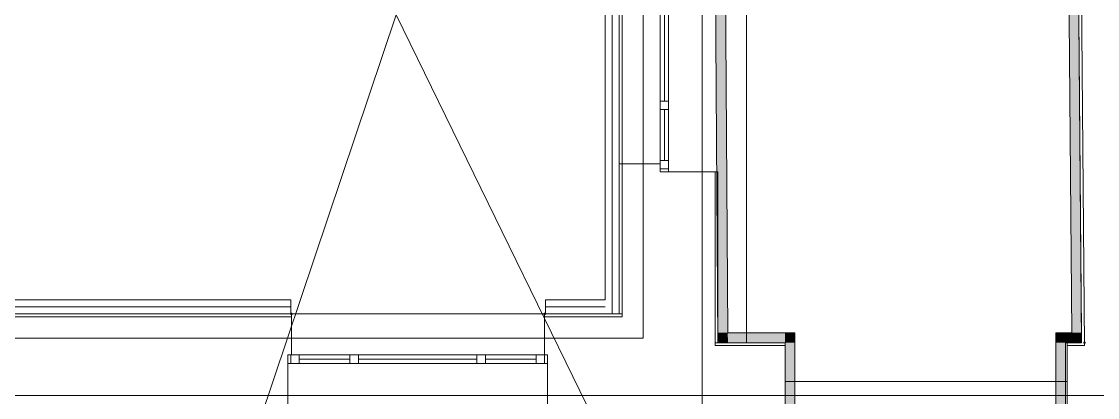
# Model space of a CAD drawing. Header units: millimetres. Extents: x 0 to 1189, y 0 to 841.
# Drawn here: x 713.9 to 790.2, y 490.2 to 516.8 of the extents above; entities that cross this region are included whole.
import ezdxf

# ---------------------------------------------------------------- set-up
doc = ezdxf.new("R2010")
doc.units = ezdxf.units.MM

msp = doc.modelspace()

# ---------------------------------------------------------------- hatches: boundary and pattern name
at = {"true_color": 0xf1d696}
h = msp.add_hatch(color=41, dxfattribs=at)
h.dxf.hatch_style = 2
h.paths.add_polyline_path([(787.032202, 653.312769), (787.732203, 653.303769), (789.066206, 494.803527), (788.366204, 494.803527)])
h = msp.add_hatch(color=41, dxfattribs=at)
h.dxf.hatch_style = 2
h.paths.add_polyline_path([(763.801167, 522.90757), (763.991167, 494.803527), (763.291166, 494.803527), (763.100166, 522.90757)])
h = msp.add_hatch(color=7)
h.dxf.hatch_style = 2
h.paths.add_polyline_path([(733.14912, 496.144529), (733.122683, 496.208091), (733.05912, 496.234529), (732.995557, 496.208091), (732.96912, 496.144529), (732.96912, 496.134529), (732.995557, 496.070966), (733.05912, 496.044529), (733.122683, 496.070966), (733.14912, 496.134529)])
h = msp.add_hatch(color=7)
h.dxf.hatch_style = 2
h.paths.add_polyline_path([(751.099148, 496.144529), (751.07271, 496.208091), (751.009147, 496.234529), (750.945585, 496.208091), (750.919147, 496.144529), (750.919147, 496.134529), (750.945585, 496.070966), (751.009147, 496.044529), (751.07271, 496.070966), (751.099148, 496.134529)])
h = msp.add_hatch(color=41, dxfattribs=at)
h.dxf.hatch_style = 2
h.paths.add_polyline_path([(763.991167, 494.803527), (763.300166, 494.108526), (763.291166, 494.803527)])
h = msp.add_hatch(color=41, dxfattribs=at)
h.dxf.hatch_style = 2
h.paths.add_polyline_path([(763.991167, 494.803527), (763.996167, 494.103526), (763.296166, 494.103526)])
h = msp.add_hatch(color=41, dxfattribs=at)
h.dxf.hatch_style = 2
h.paths.add_polyline_path([(768.052173, 494.803527), (768.052173, 494.103526), (763.996167, 494.103526), (763.991167, 494.803527)])
h = msp.add_hatch(color=41, dxfattribs=at)
h.dxf.hatch_style = 2
h.paths.add_polyline_path([(768.052173, 494.103526), (768.752174, 494.803527), (768.752174, 494.103526)])
h = msp.add_hatch(color=41, dxfattribs=at)
h.dxf.hatch_style = 2
h.paths.add_polyline_path([(768.052173, 494.803527), (768.752174, 494.803527), (768.052173, 494.103526)])
h = msp.add_hatch(color=41, dxfattribs=at)
h.dxf.hatch_style = 2
h.paths.add_polyline_path([(787.238203, 494.803527), (787.938204, 494.803527), (787.938204, 494.103526)])
h = msp.add_hatch(color=41, dxfattribs=at)
h.dxf.hatch_style = 2
h.paths.add_polyline_path([(787.238203, 494.103526), (787.238203, 494.803527), (787.938204, 494.103526)])
h = msp.add_hatch(color=41, dxfattribs=at)
h.dxf.hatch_style = 2
h.paths.add_polyline_path([(788.366204, 494.803527), (788.372204, 494.103526), (787.938204, 494.103526), (787.938204, 494.803527)])
h = msp.add_hatch(color=41, dxfattribs=at)
h.dxf.hatch_style = 2
h.paths.add_polyline_path([(788.366204, 494.803527), (789.066206, 494.803527), (789.072206, 494.103526)])
h = msp.add_hatch(color=41, dxfattribs=at)
h.dxf.hatch_style = 2
h.paths.add_polyline_path([(789.072206, 494.103526), (788.372204, 494.103526), (788.366204, 494.803527)])
h = msp.add_hatch(color=41, dxfattribs=at)
h.dxf.hatch_style = 2
h.paths.add_polyline_path([(768.752174, 488.603517), (768.052173, 488.603517), (768.052173, 494.103526), (768.752174, 494.103526)])
h = msp.add_hatch(color=41, dxfattribs=at)
h.dxf.hatch_style = 2
h.paths.add_polyline_path([(787.238203, 494.103526), (787.938204, 494.103526), (787.938204, 483.463509), (787.238203, 483.463509)])
h = msp.add_hatch(color=7)
h.dxf.hatch_style = 2
h.paths.add_polyline_path([(789.274206, 494.013525), (789.337768, 494.039963), (789.364206, 494.103526), (789.337768, 494.167088), (789.274206, 494.193526), (789.208643, 494.167088), (789.182206, 494.103526), (789.208643, 494.039963)])

# ---------------------------------------------------------------- linework, layer by layer
at = {"color": 7, "lineweight": 0}
for points in [[(762.173164, 237.628134), (762.173164, 717.840867)], [(789.066206, 494.803527), (787.726203, 654.00377)], [(787.032202, 653.312769), (788.366204, 494.803527)], [(788.278204, 588.45767), (789.072206, 494.103526)], [(789.274206, 493.903525), (788.478205, 588.45867)], [(755.296154, 497.13453), (755.296154, 567.880638)], [(755.796155, 496.134529), (755.796155, 567.921638)], [(756.296155, 506.757545), (756.296155, 523.20757)], [(756.496156, 506.767545), (756.496156, 523.20757)], [(757.996158, 523.20757), (757.996158, 506.767545)], [(765.305169, 494.103526), (765.305169, 523.607571)], [(763.101166, 522.90757), (763.296166, 494.103526)], [(763.991167, 494.803527), (763.801167, 522.90757)], [(759.19616, 511.207552), (759.19616, 518.607563)], [(759.49616, 511.207552), (759.49616, 518.607563)], [(759.796161, 518.607563), (759.796161, 511.207552)], [(759.19616, 511.207552), (759.796161, 511.207552)], [(759.19616, 510.607551), (759.19616, 511.207552)], [(759.19616, 511.207552), (759.19616, 510.607551)], [(759.796161, 511.207552), (759.796161, 510.607551)], [(759.796161, 510.607551), (759.796161, 511.207552)], [(759.796161, 510.607551), (759.19616, 510.607551)], [(759.19616, 507.007545), (759.19616, 510.607551)], [(759.49616, 507.007545), (759.49616, 510.607551)], [(759.796161, 510.607551), (759.796161, 507.007545)], [(756.496156, 506.757545), (756.296155, 506.757545)], [(756.296155, 506.757545), (756.296155, 496.134529)], [(756.496156, 496.134529), (756.496156, 506.757545)], [(757.996158, 506.757545), (756.496156, 506.757545)], [(756.496156, 506.757545), (756.496156, 496.134529)], [(759.19616, 506.757545), (757.996158, 506.757545)], [(757.996158, 506.757545), (757.996158, 494.434526)], [(757.996158, 494.434526), (757.996158, 506.757545)], [(759.19616, 507.007545), (759.796161, 507.007545)], [(759.19616, 506.207544), (759.19616, 507.007545)], [(759.19616, 507.007545), (759.19616, 506.207544)], [(759.796161, 507.007545), (759.796161, 506.207544)], [(759.796161, 506.207544), (759.796161, 507.007545)], [(759.796161, 506.407544), (759.19616, 506.407544)], [(759.796161, 506.207544), (759.19616, 506.207544)], [(759.19616, 506.207544), (759.796161, 506.207544)], [(763.096166, 506.207544), (759.796161, 506.207544)], [(763.296166, 506.207544), (763.096166, 506.207544)], [(763.096166, 506.207544), (763.096166, 493.903525)], [(763.296166, 494.103526), (763.296166, 506.207544)], [(681.319041, 497.13453), (733.01912, 497.13453)], [(681.319041, 496.634529), (733.01912, 496.634529)], [(733.01912, 496.134529), (733.01912, 497.13453)], [(751.069147, 496.134529), (751.069147, 497.13453)], [(751.069147, 497.13453), (755.296154, 497.13453)], [(751.069147, 496.634529), (755.296154, 496.634529)], [(733.05912, 496.134529), (711.959088, 496.134529)], [(733.01912, 495.934528), (711.969088, 495.934528)], [(733.01912, 496.144529), (751.069147, 496.144529)], [(733.05912, 495.934528), (733.01912, 495.934528)], [(733.05912, 494.434526), (733.05912, 496.134529)], [(733.05912, 496.134529), (751.009147, 496.134529)], [(756.496156, 496.134529), (751.009147, 496.134529)], [(751.009147, 496.134529), (751.009147, 494.434526)], [(751.069147, 495.934528), (751.009147, 495.934528)], [(751.069147, 495.934528), (756.496156, 495.934528)], [(756.496156, 495.934528), (756.496156, 496.134529)], [(756.496156, 496.134529), (756.496156, 495.934528)], [(733.05912, 494.434526), (711.959088, 494.434526)], [(733.05912, 494.434526), (751.009147, 494.434526)], [(733.05912, 493.234524), (733.05912, 494.434526)], [(751.009147, 494.434526), (757.996158, 494.434526)], [(751.009147, 494.434526), (751.009147, 493.234524)], [(768.752174, 494.803527), (763.991167, 494.803527)], [(768.752174, 494.803527), (768.752174, 494.103526)], [(787.238203, 494.803527), (787.938204, 494.803527)], [(787.238203, 494.803527), (787.238203, 483.463509)], [(788.366204, 494.803527), (787.938204, 494.803527)], [(789.072206, 494.103526), (789.066206, 494.803527)], [(768.052173, 494.103526), (763.096166, 494.103526)], [(768.052173, 493.903525), (763.096166, 493.903525)], [(763.296166, 494.103526), (763.996167, 494.103526)], [(763.996167, 494.103526), (768.052173, 494.103526)], [(768.052173, 493.903525), (768.052173, 494.103526)], [(768.052173, 494.103526), (768.052173, 488.603517)], [(768.052173, 488.803517), (768.052173, 493.903525)], [(768.752174, 487.903516), (768.752174, 494.103526)], [(787.938204, 483.463509), (787.938204, 494.103526)], [(787.938204, 494.103526), (789.072206, 494.103526)], [(789.072206, 494.103526), (788.052204, 494.103526)], [(788.052204, 494.103526), (788.052204, 493.903525)], [(789.274206, 493.903525), (788.052204, 493.903525)], [(788.052204, 493.903525), (788.052204, 488.803517)], [(788.052204, 493.903525), (789.274206, 493.903525)], [(789.274206, 493.903525), (789.274206, 494.103526)], [(732.80912, 492.634523), (732.80912, 493.234524)], [(732.80912, 493.234524), (733.609121, 493.234524)], [(732.80912, 493.234524), (732.80912, 492.634523)], [(733.609121, 493.234524), (732.80912, 493.234524)], [(733.00912, 492.634523), (733.00912, 493.234524)], [(733.609121, 493.234524), (733.609121, 492.634523)], [(733.609121, 493.234524), (737.209126, 493.234524)], [(733.609121, 492.934524), (737.209126, 492.934524)], [(737.209126, 492.634523), (737.209126, 493.234524)], [(737.209126, 493.234524), (737.809127, 493.234524)], [(737.809127, 493.234524), (737.209126, 493.234524)], [(737.809127, 493.234524), (737.809127, 492.634523)], [(737.809127, 493.234524), (746.20914, 493.234524)], [(737.809127, 492.934524), (746.20914, 492.934524)], [(746.20914, 492.634523), (746.20914, 493.234524)], [(746.20914, 493.234524), (746.809141, 493.234524)], [(746.809141, 493.234524), (746.20914, 493.234524)], [(746.809141, 493.234524), (746.809141, 492.634523)], [(746.809141, 493.234524), (750.409146, 493.234524)], [(746.809141, 492.934524), (750.409146, 492.934524)], [(750.409146, 493.234524), (750.409146, 492.634523)], [(751.209148, 493.234524), (750.409146, 493.234524)], [(751.209148, 493.234524), (750.409146, 493.234524)], [(751.009147, 492.634523), (751.009147, 493.234524)], [(751.209148, 492.634523), (751.209148, 493.234524)], [(751.209148, 492.634523), (751.209148, 493.234524)], [(732.80912, 488.834518), (732.80912, 492.634523)], [(733.609121, 492.634523), (732.80912, 492.634523)], [(732.80912, 492.634523), (733.609121, 492.634523)], [(737.209126, 492.634523), (733.609121, 492.634523)], [(737.809127, 492.634523), (737.209126, 492.634523)], [(737.209126, 492.634523), (737.809127, 492.634523)], [(746.20914, 492.634523), (737.809127, 492.634523)], [(746.809141, 492.634523), (746.20914, 492.634523)], [(746.20914, 492.634523), (746.809141, 492.634523)], [(750.409146, 492.634523), (746.809141, 492.634523)], [(750.409146, 492.634523), (751.209148, 492.634523)], [(750.409146, 492.634523), (751.209148, 492.634523)], [(751.209148, 492.634523), (751.209148, 488.834518)], [(788.052204, 491.353521), (768.052173, 491.353521)], [(202.529309, 490.37152), (863.72632, 490.37152)]]:
    msp.add_lwpolyline(points, dxfattribs=at)
at = {"color": 144, "lineweight": 0, "true_color": 0x0077b0}
for points in [[(726.003109, 474.266495), (740.487131, 517.316561)], [(758.513159, 480.442505), (740.487131, 517.316561)]]:
    msp.add_lwpolyline(points, dxfattribs=at)

doc.saveas('drawing.dxf')
